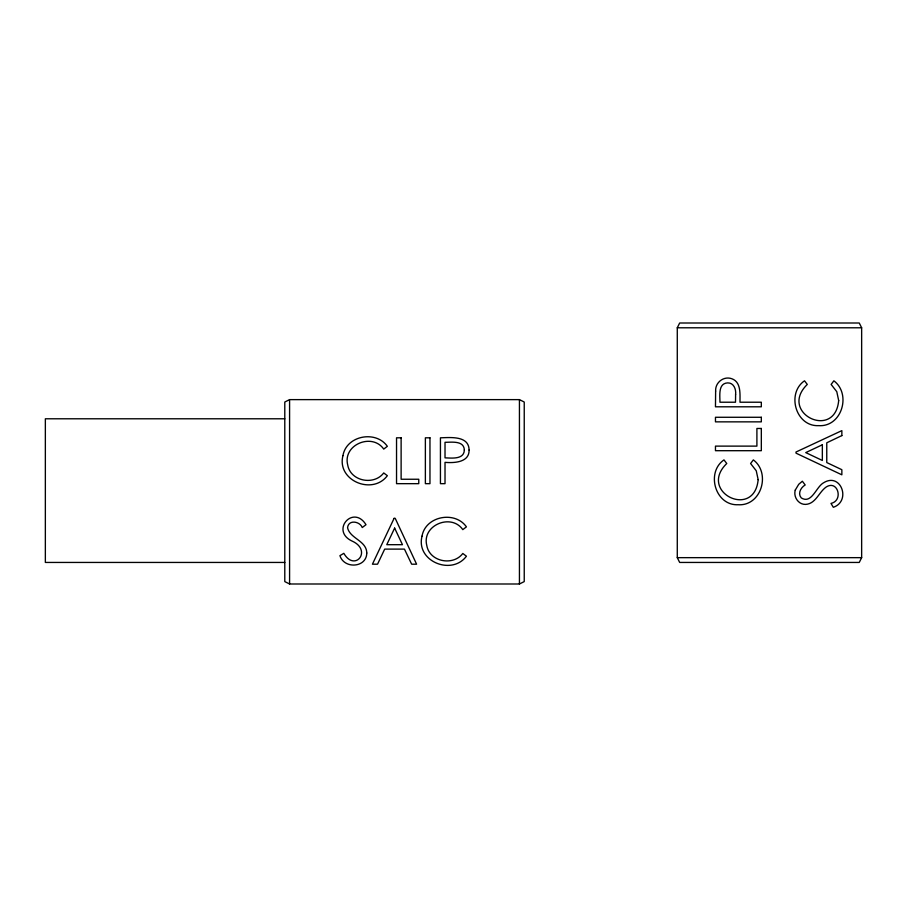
<?xml version="1.0" encoding="UTF-8"?>
<svg xmlns="http://www.w3.org/2000/svg" width="907" height="907" viewBox="0 0 907 907"><rect width="100%" height="100%" fill="white"/><g stroke="black" fill="none" stroke-linecap="round" stroke-linejoin="round"><path stroke-width="1.36" d="M677.28 327.79L679.672 323.005L859.258 323.005L861.65 327.79L861.65 557.658L859.258 562.442L679.672 562.442L677.28 557.658L677.28 327.79L861.65 327.79M289.582 399.624L284.787 402.016L284.787 581.602L289.582 583.995L519.439 583.995L524.235 581.602L524.235 402.016L519.439 399.624L289.582 399.624L289.582 583.995M284.787 418.785L45.35 418.785L45.35 562.442L284.787 562.442M677.28 557.658L861.65 557.658M519.439 399.624L519.439 583.995M735.611 394.454L735.509 402.22L719.954 402.22C719.988 395.713 717.959 383.276 727.709 382.89C733.763 382.72 736.235 389.33 735.611 394.454M715.634 391.087L715.464 406.801L761.324 406.801L761.324 402.22L739.999 402.22C739.919 394.16 741.302 382.164 731.87 378.752C723.707 375.736 715.079 382.539 715.634 391.087M758.15 479.633C754.477 519.87 697.506 491.968 726.756 463.511L723.979 459.894C705.703 472.468 715.26 505.834 738.128 504.734C761.268 506.299 771.063 473.171 753.343 459.894L750.599 463.511L756.257 470.79L758.15 479.633M838.68 400.554C835.007 440.791 778.036 412.889 807.287 384.432L804.509 380.815C786.233 393.389 795.79 426.755 818.658 425.644C841.798 427.208 851.594 394.08 833.873 380.815L831.129 384.432L836.787 391.699L838.68 400.554M342.948 455.643C336.497 480.574 372.55 495.528 387.346 475.687L383.729 472.944C374.013 485.812 350.385 481.3 347.698 464.906C342.551 444.657 372.199 432.458 383.729 449.101L387.346 446.323C375.906 429.986 346.338 435.507 342.948 455.643M422.027 536.173C415.576 561.104 451.629 576.058 466.425 556.218L462.808 553.474C453.103 566.342 429.465 561.83 426.778 545.436C421.63 525.187 451.289 512.988 462.808 529.631L466.425 526.854C454.985 510.516 425.417 516.038 422.027 536.173M366.779 553.009C366.677 567.827 344.161 569.301 339.932 555.662L343.832 553.327C354.83 572.43 372.46 550.481 352.404 541.23C329.876 530.992 353.129 503.997 365.997 524.7L362.256 527.534C359.773 521.106 348.186 519.462 347.574 527.761C349.921 538.633 366.632 540.64 366.779 553.009M795.246 490.131C793.262 496.821 798.364 504.643 805.597 504.405C815.778 503.85 818.828 492.127 826.243 486.968C837.887 479.599 843.714 500.698 830.982 503.408L833.318 507.296C851.446 501.174 840.97 472.15 823.771 482.671C816.073 486.696 811.765 504.473 801.266 497.898C797.468 493.51 800.836 487.456 805.189 484.973L802.355 481.232L798.727 484.304L795.246 490.131M464.35 450.053C463.999 459.758 451.573 458.035 445.02 457.854L445.02 442.299C451.527 442.333 463.965 440.303 464.35 450.053M469.089 450.031C469.418 462.491 454.09 463.148 445.02 462.343L445.02 483.669L440.439 483.669L440.439 437.809C450.303 437.537 468.964 435.485 469.089 450.031M394.092 518.339L372.426 564.199L377.539 564.199L384.681 549.109L404.443 549.109L411.653 564.199L416.596 564.199L395.214 518.339L394.092 518.339M394.636 528.089L386.779 544.688L402.459 544.688L394.636 528.089M841.855 435.587L826.765 442.797L826.765 462.559L841.855 469.701L841.855 474.815L795.995 453.149L795.995 452.026L841.855 430.632L841.855 435.587M822.343 444.781L805.745 452.604L822.343 460.461L822.343 444.781M761.324 417.277L715.464 417.277L715.464 421.857L761.324 421.857L761.324 417.277M761.324 428.467L756.903 428.467L756.903 446.119L715.464 446.119L715.464 450.7L761.324 450.7L761.324 428.467M401.121 437.809L396.54 437.809L396.54 483.669L418.762 483.669L418.762 479.247L401.121 479.247L401.121 437.809M429.963 437.809L425.372 437.809L425.372 483.669L429.963 483.669L429.963 437.809"/></g></svg>
